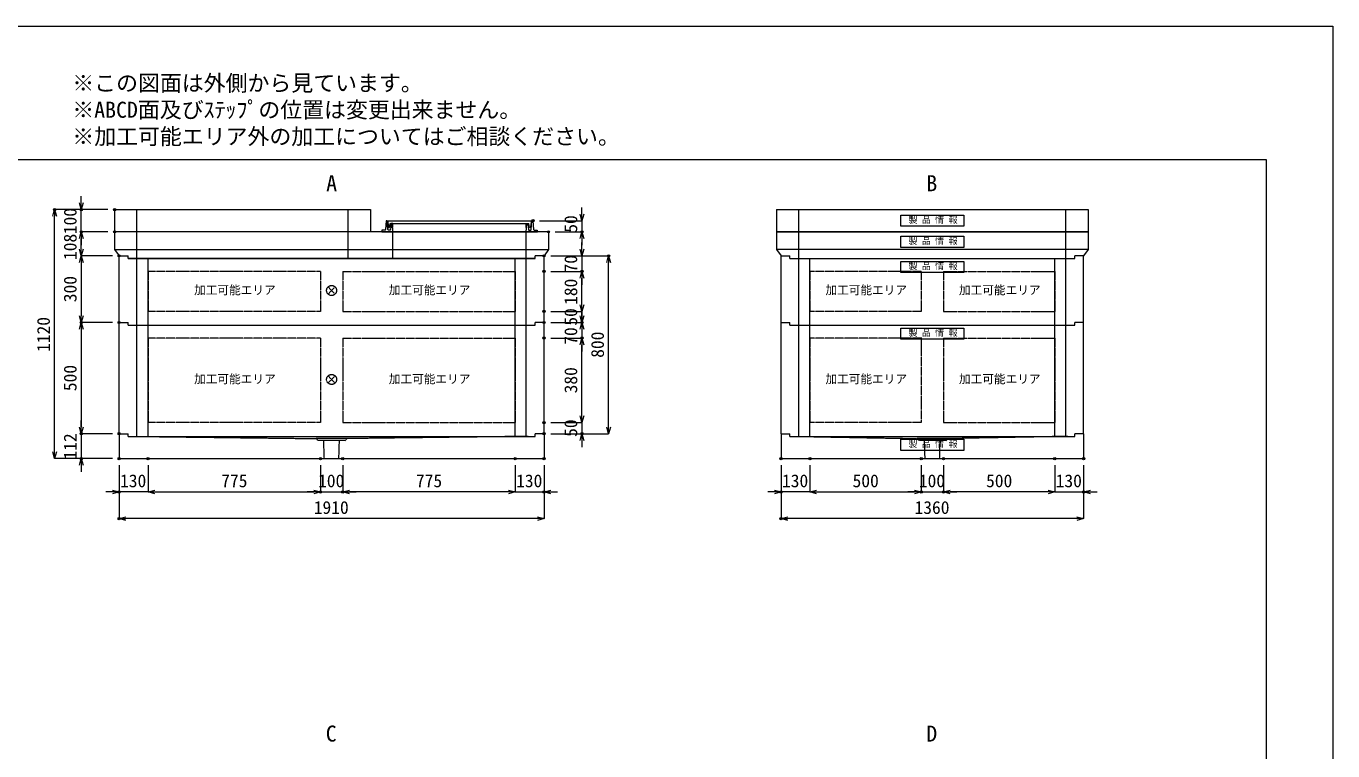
# Model space of a CAD drawing. Units: millimetres, scale not verified. Extents: x -4455 to 4455, y -3150 to 3150.
# Drawn here: x -1418 to 4455, y -109 to 3150 of the extents above; entities that cross this region are included whole.
import ezdxf
from ezdxf.enums import TextEntityAlignment as Align

# ---------------------------------------------------------------- set-up
doc = ezdxf.new("R2010")
doc.units = ezdxf.units.MM
doc.header["$LTSCALE"] = 20
doc.header["$PDMODE"] = 32
doc.header["$PDSIZE"] = 10
doc.linetypes.add('LONG_DASHED1', pattern=[7, 6, -1])
doc.linetypes.add('LONG_DOUBLE_CHAIN', pattern=[21.8, 18, -1, 0.6, -0.6, 0.6, -1])
for name, color, linetype, lineweight in [('0-0_D-TTL', 7, 'Continuous', 9), ('0-1_Defpoints', 7, 'Continuous', 9), ('0-3_D-TTL-TXT', 7, 'Continuous', 9), ('0-4_D-STR-TXT', 7, 'Continuous', 9), ('0-5_D-STR-DIM', 3, 'Continuous', 9), ('0-6_0', 7, 'Continuous', 9), ('0-7_D-STR', 7, 'Continuous', 9), ('0-8_D-STR-STR1', 7, 'LONG_DASHED1', 9), ('0-9_D-STR-STR5', 1, 'LONG_DOUBLE_CHAIN', 9), ('0-B_D-STR-STR4', 134, 'Continuous', 9)]:
    doc.layers.add(name, color=color, linetype=linetype, lineweight=lineweight)
doc.styles.add('ＭＳ ゴシック', font='')
doc.styles.get('ＭＳ ゴシック').set_extended_font_data('MS Gothic')

# ---------------------------------------------------------------- blocks, each defined once
blk = doc.blocks.new('A$C4DE05FD1')
at = {"layer": '0-0_D-TTL', "color": 134}
for p, q in [((4000, 76000), (114800, 76000)), ((114800, 76000), (114800, 4000))]:
    blk.add_line(p, q, dxfattribs=at)
at = {"layer": '0-1_Defpoints', "color": 134}
for p, q in [((0, 84000), (118800, 84000)), ((118800, 84000), (118800, 0))]:
    blk.add_line(p, q, dxfattribs=at)
at = {"layer": '0-3_D-TTL-TXT', "style": 'ＭＳ ゴシック'}
for s, p in [('※この図面は外側から見ています。', (43260.9, 79815.7)), ('※ABCD面及びｽﾃｯﾌﾟの位置は変更出来ません。', (43260.9, 78215.7)), ('※加工可能エリア外の加工についてはご相談ください。', (43260.9, 76615.7))]:
    blk.add_text(s, height=962.2, dxfattribs=at).set_placement(p, align=Align.BOTTOM_LEFT)
blk = doc.blocks.new('A$C31CA379A')
at = {"layer": '0-4_D-STR-TXT', "style": 'ＭＳ ゴシック'}
for s, p in [('A', (-325.9, -2190.5)), ('B', (35638.6, -2190.5)), ('C', (-351.4, -35190.5)), ('D', (35638.6, -35190.5))]:
    blk.add_text(s, height=962.2, dxfattribs=at).set_placement(p, align=Align.BOTTOM_LEFT)
blk = doc.blocks.new('A$C65632407')
at = {"layer": '0-7_D-STR', "linetype": 'LONG_DASHED1'}
for p, q in [((-9500, 0), (-9500, 2000)), ((9500, 0), (9500, 2000))]:
    blk.add_line(p, q, dxfattribs=at)
at = {"layer": '0-7_D-STR'}
blk.add_line((11500, 2000), (11500, 0), dxfattribs=at)
blk.add_lwpolyline([(11500, 2000), (-11500, 2000), (-11500, 0), (11500, 0)], dxfattribs=at)
blk = doc.blocks.new('A$C0EB83927')
at = {"layer": '0-7_D-STR'}
for p, q in [((-19100, 240), (-19100, -2000)), ((-19100, 240), (-18300, 240)), ((-18300, 0), (-18300, 240)), ((18300, 0), (-18300, 0)), ((19100, 240), (18300, 240)), ((18300, 0), (18300, 240)), ((19100, 240), (19100, -2000)), ((19100, -2000), (-19100, -2000))]:
    blk.add_line(p, q, dxfattribs=at)
at = {"layer": '0-7_D-STR', "linetype": 'LONG_DASHED1'}
for p, q in [((-17680, 0), (-1400, -200)), ((17680, 0), (1400, -200)), ((-1200, -380), (-1400, -200)), ((-1400, -200), (1400, -200)), ((-1200, -380), (1200, -380)), ((-653.3, -2000), (-705, -380)), ((653.3, -2000), (705, -380)), ((1200, -380), (1400, -200))]:
    blk.add_line(p, q, dxfattribs=at)
blk = doc.blocks.new('_Open30')
at = {"layer": '0-6_0'}
blk.add_line((0, 0), (-20, 0), dxfattribs=at)
blk.add_lwpolyline([(-20, 5.36), (0, 0), (-20, -5.36)], dxfattribs=at)
blk = doc.blocks.new('A$C3FC15DFF')
at = {"layer": '0-8_D-STR-STR1', "linetype": 'Continuous'}
blk.add_lwpolyline([(-2820, 0), (2820, 0), (2820, -1000), (-2820, -1000)], close=True, dxfattribs=at)
at = {"layer": '0-8_D-STR-STR1', "style": 'ＭＳ ゴシック'}
blk.add_text('製 品 情 報', height=577.3, dxfattribs=at).set_placement((-2149.6, -882.5), align=Align.BOTTOM_LEFT)
blk = doc.blocks.new('A$C08DA0B1C')
at = {"layer": '0-7_D-STR'}
blk.add_line((-14000, 2000), (-14000, 0), dxfattribs=at)
at = {"layer": '0-7_D-STR', "linetype": 'LONG_DASHED1'}
for p, q in [((-12000, 0), (-12000, 2000)), ((12000, 0), (12000, 2000))]:
    blk.add_line(p, q, dxfattribs=at)
at = {"layer": '0-7_D-STR'}
blk.add_lwpolyline([(-14000, 2000), (14000, 2000), (14000, 0), (-14000, 0)], dxfattribs=at)
at = {"layer": '0-8_D-STR-STR1'}
blk.add_blockref('A$C3FC15DFF', (0, 1500), dxfattribs=at)
blk = doc.blocks.new('A$C2CAB0034')
at = {"layer": '0-7_D-STR', "linetype": 'LONG_DASHED1'}
for p, q in [((-12000, 0), (-12000, 2400)), ((12000, 0), (12000, 2400))]:
    blk.add_line(p, q, dxfattribs=at)
at = {"layer": '0-7_D-STR'}
for p, q in [((14000, 820), (-14000, 820)), ((-13600, 240), (-12800, 240)), ((-12800, 0), (-12800, 240)), ((13600, 240), (12800, 240))]:
    blk.add_line(p, q, dxfattribs=at)
for points in [[(-14000, 2400), (14000, 2400), (14000, 820), (13600, 240)], [(-14000, 2400), (-14000, 820), (-13600, 240)], [(-12800, 0), (12800, 0), (12800, 240)]]:
    blk.add_lwpolyline(points, dxfattribs=at)
at = {"layer": '0-8_D-STR-STR1'}
blk.add_blockref('A$C3FC15DFF', (0, 2000), dxfattribs=at)
blk = doc.blocks.new('A$C35A123D8')
at = {"layer": '0-7_D-STR'}
for p, q in [((-13600, 240), (-13600, -2000)), ((-13600, 240), (-12800, 240)), ((-12800, 0), (-12800, 240)), ((-12800, 0), (12800, 0)), ((13600, 240), (12800, 240)), ((12800, 0), (12800, 240)), ((13600, 240), (13600, -2000)), ((-13600, -2000), (13600, -2000))]:
    blk.add_line(p, q, dxfattribs=at)
at = {"layer": '0-7_D-STR', "linetype": 'LONG_DASHED1'}
for p, q in [((-12180, 0), (-1400, -200)), ((12180, 0), (1400, -200)), ((-1200, -380), (-1400, -200)), ((1400, -200), (-1400, -200)), ((1200, -380), (-1200, -380)), ((-653.3, -2000), (-705, -380)), ((653.3, -2000), (705, -380)), ((1200, -380), (1400, -200))]:
    blk.add_line(p, q, dxfattribs=at)
at = {"layer": '0-8_D-STR-STR1'}
blk.add_blockref('A$C3FC15DFF', (0, -260), dxfattribs=at)
blk = doc.blocks.new('A$C35686FFE')
at = {"layer": '0-7_D-STR', "linetype": 'LONG_DASHED1'}
for p, q in [((-17500, 0), (-17500, 2400)), ((1500, 0), (1500, 2400)), ((5500, 0), (5500, 2400)), ((17500, 0), (17500, 2400))]:
    blk.add_line(p, q, dxfattribs=at)
at = {"layer": '0-7_D-STR'}
for p, q in [((-19500, 820), (19500, 820)), ((-19100, 240), (-18300, 240)), ((19100, 240), (18300, 240)), ((18300, 0), (18300, 240))]:
    blk.add_line(p, q, dxfattribs=at)
for points in [[(19500, 2400), (-19500, 2400), (-19500, 820), (-19100, 240)], [(19500, 2400), (19500, 820), (19100, 240)], [(18300, 0), (-18300, 0), (-18300, 240)]]:
    blk.add_lwpolyline(points, dxfattribs=at)
blk = doc.blocks.new('A$C61C9604E')
at = {"layer": '0-7_D-STR'}
for p, q in [((-13600, -5760), (-13600, 240)), ((-13600, 240), (-12800, 240)), ((-12800, 0), (-12800, 240)), ((-12800, 0), (12800, 0)), ((13600, 240), (12800, 240)), ((12800, 0), (12800, 240)), ((13600, -5760), (13600, 240)), ((-13600, -5760), (-12800, -5760)), ((-12800, -6000), (-12800, -5760)), ((13600, -5760), (12800, -5760)), ((12800, -6000), (12800, -5760)), ((-12800, -6000), (12800, -6000))]:
    blk.add_line(p, q, dxfattribs=at)
at = {"layer": '0-7_D-STR', "linetype": 'LONG_DASHED1'}
for p, q in [((-12000, -6000), (-12000, 0)), ((-11000, -6000), (-11000, 0)), ((11000, -6000), (11000, 0)), ((12000, -6000), (12000, 0))]:
    blk.add_line(p, q, dxfattribs=at)
at = {"layer": '0-9_D-STR-STR5'}
for p, q in [((-11000, -1160), (-11000, -4760)), ((-1000, -1160), (-11000, -1160)), ((-1000, -1160), (-1000, -4760)), ((1000, -1160), (11000, -1160)), ((1000, -1160), (1000, -4760)), ((11000, -1160), (11000, -4760)), ((-1000, -4760), (-11000, -4760)), ((1000, -4760), (11000, -4760))]:
    blk.add_line(p, q, dxfattribs=at)
at = {"layer": '0-8_D-STR-STR1'}
blk.add_blockref('A$C3FC15DFF', (0, -260), dxfattribs=at)
blk = doc.blocks.new('A$C5F914A78')
at = {"layer": '0-7_D-STR'}
for p, q in [((-13600, 240), (-12800, 240)), ((-13600, -9760), (-13600, 240)), ((-12800, 0), (-12800, 240)), ((-12800, 0), (12800, 0)), ((13600, 240), (12800, 240)), ((12800, 0), (12800, 240)), ((13600, -9760), (13600, 240)), ((-13600, -9760), (-12800, -9760)), ((-12800, -10000), (-12800, -9760)), ((-12800, -10000), (12800, -10000)), ((13600, -9760), (12800, -9760)), ((12800, -10000), (12800, -9760))]:
    blk.add_line(p, q, dxfattribs=at)
at = {"layer": '0-7_D-STR', "linetype": 'LONG_DASHED1'}
for p, q in [((-12000, -10000), (-12000, 0)), ((-11000, -10000), (-11000, 0)), ((11000, -10000), (11000, 0)), ((12000, -10000), (12000, 0))]:
    blk.add_line(p, q, dxfattribs=at)
at = {"layer": '0-9_D-STR-STR5'}
for p, q in [((-1000, -1160), (-11000, -1160)), ((-11000, -1160), (-11000, -8760)), ((-1000, -1120), (-1000, -8760)), ((1000, -1160), (11000, -1160)), ((1000, -1160), (1000, -8760)), ((11000, -1160), (11000, -8760)), ((-1000, -8760), (-11000, -8760)), ((1000, -8760), (11000, -8760))]:
    blk.add_line(p, q, dxfattribs=at)
at = {"layer": '0-8_D-STR-STR1'}
blk.add_blockref('A$C3FC15DFF', (0, -260), dxfattribs=at)
blk = doc.blocks.new('A$C284D0AE2')
at = {"layer": '0-B_D-STR-STR4'}
for p, q in [((-6980, 160), (-7000, 0)), ((-7000, 0), (7000, 0)), ((-6695.5, 160), (-6980, 160)), ((-6600, 1000), (-6655.6, 197.2)), ((-6500, 1000), (-6600, 1000)), ((-6442.7, 197.2), (-6500, 1000)), ((-6450, 1000), (-6450, 740)), ((-6450, 740), (-6438.3, 740)), ((-6418.4, 721.8), (-6390, 400)), ((-6235.7, 160), (-6402.8, 160)), ((-6390, 400), (-6290, 400)), ((-6290, 400), (-6230, 740)), ((-6230, 740), (6230, 740)), ((-6180, 740), (-6212.4, 401.3)), ((-6212.4, 401.3), (-6172.2, 401.3)), ((-6140, 680), (-6195.9, 195.4)), ((-6000, 740), (-6180, 740)), ((-6040, 680), (-6140, 680)), ((-6000, 0), (-6040, 680)), ((-6023.6, 401.3), (-5983.5, 401.3)), ((-5983.5, 401.3), (-6000, 740)), ((6000, 740), (6180, 740)), ((6212.4, 401.3), (6172.2, 401.3)), ((6180, 740), (6212.4, 401.3)), ((6235.7, 160), (6402.8, 160)), ((6695.5, 160), (6980, 160)), ((6980, 160), (7000, 0))]:
    blk.add_line(p, q, dxfattribs=at)
for points in [[(-6450, 1000), (6450, 1000), (6450, 740), (6438.3, 740)], [(6023.6, 401.3), (5983.5, 401.3), (6000, 740)], [(6000, 0), (6040, 680), (6140, 680), (6195.9, 195.4)], [(6418.4, 721.8), (6390, 400), (6290, 400), (6230, 740)], [(6442.7, 197.2), (6500, 1000), (6600, 1000), (6655.6, 197.2)]]:
    blk.add_lwpolyline(points, dxfattribs=at)
for centre, radius, start, end in [((-6695.5, 200), 40, 270, 356.0372), ((-6402.8, 200), 40, 184.08562, 270), ((-6438.3, 720), 20, 5.04245, 90), ((-6235.7, 200), 40, 270, 353.41806), ((6235.7, 200), 40, 186.58194, 270), ((6402.8, 200), 40, 270, 355.91438), ((6438.3, 720), 20, 90, 174.95755), ((6695.5, 200), 40, 183.9628, 270)]:
    blk.add_arc(centre, radius, start, end, dxfattribs=at)
blk = doc.blocks.new('A$C1C640AAB')
at = {"layer": '0-9_D-STR-STR5'}
for p, q in [((-318.2, -318.2), (318.2, 318.2)), ((-318.2, 318.2), (318.2, -318.2))]:
    blk.add_line(p, q, dxfattribs=at)
blk.add_circle((0, 0), 450, dxfattribs=at)
blk = doc.blocks.new('A$C25BF593D')
at = {"layer": '0-7_D-STR'}
for p, q in [((-19100, -5760), (-19100, 240)), ((-19100, 240), (-18300, 240)), ((-18300, 0), (-18300, 240)), ((-18300, 0), (18300, 0)), ((19100, 240), (18300, 240)), ((18300, 0), (18300, 240)), ((19100, -5760), (19100, 240)), ((-19100, -5760), (-18300, -5760)), ((-18300, -6000), (-18300, -5760)), ((19100, -5760), (18300, -5760)), ((18300, -6000), (18300, -5760)), ((-18300, -6000), (18300, -6000))]:
    blk.add_line(p, q, dxfattribs=at)
at = {"layer": '0-7_D-STR', "linetype": 'LONG_DASHED1'}
for p, q in [((-17500, -6000), (-17500, 0)), ((-16500, -6000), (-16500, 0)), ((16500, -6000), (16500, 0)), ((17500, -6000), (17500, 0))]:
    blk.add_line(p, q, dxfattribs=at)
at = {"layer": '0-9_D-STR-STR5'}
for p, q in [((-16500, -1160), (-16500, -4760)), ((-1000, -1160), (-16500, -1160)), ((-1000, -1160), (-1000, -4760)), ((1000, -1160), (16500, -1160)), ((1000, -1160), (1000, -4760)), ((16500, -1160), (16500, -4760)), ((-1000, -4760), (-16500, -4760)), ((1000, -4760), (16500, -4760))]:
    blk.add_line(p, q, dxfattribs=at)
blk = doc.blocks.new('A$C088105a1')
at = {"layer": '0-7_D-STR'}
blk.add_blockref('A$C25BF593D', (0, 0), dxfattribs=at)
at = {"layer": '0-9_D-STR-STR5'}
blk.add_blockref('A$C1C640AAB', (0, -2880), dxfattribs=at)
blk = doc.blocks.new('A$C1A463117')
at = {"layer": '0-7_D-STR'}
for p, q in [((-19100, 240), (-18300, 240)), ((-19100, -9760), (-19100, 240)), ((-18300, 0), (-18300, 240)), ((-18300, 0), (18300, 0)), ((19100, 240), (18300, 240)), ((18300, 0), (18300, 240)), ((19100, -9760), (19100, 240)), ((-19100, -9760), (-18300, -9760)), ((-18300, -10000), (-18300, -9760)), ((-18300, -10000), (18300, -10000)), ((19100, -9760), (18300, -9760)), ((18300, -10000), (18300, -9760))]:
    blk.add_line(p, q, dxfattribs=at)
at = {"layer": '0-7_D-STR', "linetype": 'LONG_DASHED1'}
for p, q in [((-17500, -10000), (-17500, 0)), ((-16500, -10000), (-16500, 0)), ((16500, -10000), (16500, 0)), ((17500, -10000), (17500, 0))]:
    blk.add_line(p, q, dxfattribs=at)
at = {"layer": '0-9_D-STR-STR5'}
for p, q in [((-16500, -1160), (-16500, -8760)), ((-1000, -1160), (-16500, -1160)), ((-1000, -1160), (-1000, -8760)), ((1000, -1160), (16500, -1160)), ((1000, -1160), (1000, -8760)), ((16500, -1160), (16500, -8760)), ((-1000, -8760), (-16500, -8760)), ((1000, -8760), (16500, -8760))]:
    blk.add_line(p, q, dxfattribs=at)
blk = doc.blocks.new('A$C30b7006d')
at = {"layer": '0-7_D-STR'}
blk.add_blockref('A$C1A463117', (0, 0), dxfattribs=at)
at = {"layer": '0-9_D-STR-STR5'}
blk.add_blockref('A$C1C640AAB', (0, -4880), dxfattribs=at)

msp = doc.modelspace()

# ---------------------------------------------------------------- linework, layer by layer
at = {"layer": '0-1_Defpoints'}
for p in [(-1290, 2325), (-1170, 2325), (-1020, 2325), (860, 2275), (-1170, 2225), (-1020, 2225), (930, 2225), (1080, 2225), (-1000, 2117), (-1000, 2117), (910, 2117), (910, 2117), (1200, 2117), (910, 2047), (1080, 2047), (-1170, 1817), (-1000, 1817), (-1000, 1817), (910, 1867), (910, 1817), (910, 1817), (1080, 1817), (910, 1747), (910, 1747), (1080, 1747), (910, 1367), (-1170, 1317), (-1000, 1317), (-1000, 1317), (910, 1317), (910, 1317), (1080, 1317), (-1170, 1205), (-1000, 1205), (-1000, 1205), (-1000, 1205), (-1000, 1205), (-870, 1205), (-95, 1205), (5, 1205), (780, 1205), (910, 1205), (1975, 1205), (1975, 1205), (2105, 1205), (2605, 1205), (2705, 1205), (3205, 1205), (3335, 1205), (-1000, 1055), (-95, 1055), (5, 1055), (910, 1055), (1975, 1055), (2605, 1055), (2705, 1055), (3335, 1055), (-1000, 935), (1975, 935)]:
    msp.add_point(p, dxfattribs=at)
at = {"layer": '0-5_D-STR-DIM'}
for p, q in [((-1170, 2355), (-1170, 2385)), ((-1050, 2325), (-1290, 2325)), ((-1290, 1235), (-1290, 2295)), ((-1050, 2325), (-1170, 2325)), ((-1170, 2225), (-1170, 2325)), ((1080, 2305), (1080, 2335)), ((890, 2275), (1080, 2275)), ((1080, 2275), (1080, 2225)), ((-1050, 2225), (-1170, 2225)), ((-1050, 2225), (-1170, 2225)), ((-1170, 2147), (-1170, 2195)), ((-1170, 2195), (-1170, 2165)), ((960, 2225), (1080, 2225)), ((1080, 2195), (1080, 2165)), ((1080, 2147), (1080, 2177)), ((-1030, 2117), (-1170, 2117)), ((-1030, 2117), (-1170, 2117)), ((940, 2117), (1200, 2117)), ((940, 2117), (1080, 2117)), ((1080, 2117), (1080, 2047)), ((-1170, 2087), (-1170, 1847)), ((1200, 1347), (1200, 2087)), ((940, 2047), (1080, 2047)), ((940, 2047), (1080, 2047)), ((1080, 1897), (1080, 2017)), ((1080, 2017), (1080, 1987)), ((1080, 1897), (1080, 1927)), ((940, 1867), (1080, 1867)), ((940, 1867), (1080, 1867)), ((1080, 1847), (1080, 1877)), ((1080, 1867), (1080, 1817)), ((-1030, 1817), (-1170, 1817)), ((-1030, 1817), (-1170, 1817)), ((-1170, 1787), (-1170, 1347)), ((940, 1817), (1080, 1817)), ((940, 1817), (1080, 1817)), ((1080, 1817), (1080, 1747)), ((1080, 1787), (1080, 1757)), ((940, 1747), (1080, 1747)), ((940, 1747), (1080, 1747)), ((1080, 1717), (1080, 1687)), ((1080, 1397), (1080, 1717)), ((1080, 1397), (1080, 1427)), ((-1170, 1347), (-1170, 1377)), ((940, 1367), (1080, 1367)), ((940, 1367), (1080, 1367)), ((1080, 1367), (1080, 1317)), ((-1030, 1317), (-1170, 1317)), ((-1170, 1317), (-1170, 1205)), ((-1030, 1317), (-1170, 1317)), ((940, 1317), (1200, 1317)), ((940, 1317), (1080, 1317)), ((1080, 1287), (1080, 1257)), ((-1030, 1205), (-1290, 1205)), ((-1030, 1205), (-1170, 1205)), ((-1170, 1175), (-1170, 1145)), ((-1000, 1175), (-1000, 935)), ((-1000, 1175), (-1000, 1055)), ((-870, 1175), (-870, 1055)), ((-870, 1175), (-870, 1055)), ((-95, 1175), (-95, 1055)), ((-95, 1175), (-95, 1055)), ((5, 1175), (5, 1055)), ((5, 1175), (5, 1055)), ((780, 1175), (780, 1055)), ((780, 1175), (780, 1055)), ((910, 1175), (910, 1055)), ((910, 1175), (910, 935)), ((1975, 1175), (1975, 935)), ((1975, 1175), (1975, 1055)), ((2105, 1175), (2105, 1055)), ((2105, 1175), (2105, 1055)), ((2605, 1175), (2605, 1055)), ((2605, 1175), (2605, 1055)), ((2705, 1175), (2705, 1055)), ((2705, 1175), (2705, 1055)), ((3205, 1175), (3205, 1055)), ((3205, 1175), (3205, 1055)), ((3335, 1175), (3335, 1055)), ((3335, 1175), (3335, 935)), ((-1030, 1055), (-1060, 1055)), ((-870, 1055), (-1000, 1055)), ((-840, 1055), (-125, 1055)), ((-840, 1055), (-810, 1055)), ((-125, 1055), (-155, 1055)), ((-95, 1055), (5, 1055)), ((750, 1055), (35, 1055)), ((35, 1055), (65, 1055)), ((750, 1055), (720, 1055)), ((780, 1055), (910, 1055)), ((940, 1055), (970, 1055)), ((1945, 1055), (1915, 1055)), ((2105, 1055), (1975, 1055)), ((2135, 1055), (2575, 1055)), ((2135, 1055), (2165, 1055)), ((2575, 1055), (2545, 1055)), ((2605, 1055), (2705, 1055)), ((3175, 1055), (2735, 1055)), ((2735, 1055), (2765, 1055)), ((3175, 1055), (3145, 1055)), ((3205, 1055), (3335, 1055)), ((3365, 1055), (3395, 1055)), ((880, 935), (-970, 935)), ((3305, 935), (2005, 935))]:
    msp.add_line(p, q, dxfattribs=at)

# ---------------------------------------------------------------- block references
at = {"layer": '0-0_D-TTL', "xscale": 0.075, "yscale": 0.075}
msp.add_blockref('A$C4DE05FD1', (-4455, -3150), dxfattribs=at)
at = {"layer": '0-4_D-STR-TXT', "xscale": 0.075, "yscale": 0.075}
msp.add_blockref('A$C31CA379A', (-45, 2550), dxfattribs=at)
at = {"layer": '0-5_D-STR-DIM', "xscale": 1.5, "yscale": 1.5}
for p, rotation in [((-1170, 2325), 270), ((-1290, 2325), 90), ((1080, 2275), 270), ((-1170, 2225), 90), ((-1170, 2225), 90), ((1080, 2225), 90), ((-1170, 2117), 270), ((-1170, 2117), 90), ((1080, 2117), 270), ((1200, 2117), 90), ((1080, 2047), 90), ((1080, 2047), 90), ((1080, 1867), 270), ((1080, 1867), 270), ((-1170, 1817), 270), ((1080, 1817), 270), ((-1170, 1817), 90), ((1080, 1817), 90), ((1080, 1747), 90), ((1080, 1747), 90), ((1080, 1367), 270), ((1080, 1367), 270), ((-1170, 1317), 270), ((-1170, 1317), 270), ((1080, 1317), 90), ((1200, 1317), 270), ((-1290, 1205), 270), ((-1170, 1205), 90), ((-870, 1055), 180), ((-870, 1055), 180), ((5, 1055), 180), ((5, 1055), 180), ((910, 1055), 180), ((2105, 1055), 180), ((2105, 1055), 180), ((2705, 1055), 180), ((2705, 1055), 180), ((3335, 1055), 180), ((-1000, 935), 180), ((1975, 935), 180)]:
    msp.add_blockref('_Open30', p, dxfattribs=dict(at, rotation=rotation))
for p in [(-1000, 1055), (-95, 1055), (-95, 1055), (780, 1055), (780, 1055), (1975, 1055), (2605, 1055), (2605, 1055), (3205, 1055), (3205, 1055), (910, 935), (3335, 935)]:
    msp.add_blockref('_Open30', p, dxfattribs=at)
at = {"layer": '0-7_D-STR', "yscale": 0.05}
for name, p, xscale in [('A$C65632407', (-445, 2225), -0.05), ('A$C08DA0B1C', (2655, 2225), 0.05), ('A$C35686FFE', (-45, 2105), 0.05), ('A$C2CAB0034', (2655, 2105), 0.05), ('A$C088105a1', (-45, 2105), 0.05), ('A$C61C9604E', (2655, 2105), 0.05), ('A$C30b7006d', (-45, 1805), 0.05), ('A$C5F914A78', (2655, 1805), 0.05), ('A$C0EB83927', (-45, 1305), -0.05), ('A$C35A123D8', (2655, 1305), 0.05)]:
    msp.add_blockref(name, p, dxfattribs=dict(at, xscale=xscale))
at = {"layer": '0-B_D-STR-STR4', "xscale": 0.05, "yscale": 0.05}
msp.add_blockref('A$C284D0AE2', (530, 2225), dxfattribs=at)

# ---------------------------------------------------------------- texts
at = {"layer": '0-5_D-STR-DIM', "style": 'ＭＳ ゴシック'}
for s, p in [('100', (-1173.9, 2214.22)), ('50', (1076.1, 2220.85)), ('108', (-1173.9, 2098.18)), ('70', (1076.1, 2042.1)), ('300', (-1173.9, 1908.35)), ('180', (1076.1, 1896.22)), ('1120', (-1293.9, 1684.72)), ('50', (1076.1, 1802.85)), ('70', (1076.1, 1717.1)), ('800', (1196.1, 1658.35)), ('500', (-1173.9, 1508.35)), ('380', (1076.1, 1498.35)), ('50', (1076.1, 1302.85)), ('112', (-1173.9, 1200.85))]:
    msp.add_text(s, height=57.77, rotation=90, dxfattribs=at).set_placement(p, align=Align.BOTTOM_LEFT)
for s, p in [('130', (-995.78, 1058.9)), ('775', (-541.12, 1058.9)), ('100', (-105.78, 1058.9)), ('775', (333.88, 1058.9)), ('130', (784.22, 1058.9)), ('130', (1979.22, 1058.9)), ('500', (2296.35, 1058.9)), ('100', (2594.22, 1058.9)), ('500', (2896.35, 1058.9)), ('130', (3209.22, 1058.9)), ('1910', (-125.28, 938.9)), ('1360', (2574.72, 938.9))]:
    msp.add_text(s, height=57.77, dxfattribs=at).set_placement(p, align=Align.BOTTOM_LEFT)
at = {"layer": '0-9_D-STR-STR5', "style": 'ＭＳ ゴシック'}
for p in [(-662.98, 1932.03), (212.02, 1932.03), (2174.52, 1932.03), (2774.52, 1932.03), (-662.98, 1532.03), (212.02, 1532.03), (2174.52, 1532.03), (2774.52, 1532.03)]:
    msp.add_text('加工可能エリア', height=38.42, dxfattribs=at).set_placement(p, align=Align.BOTTOM_LEFT)

doc.saveas('drawing.dxf')
